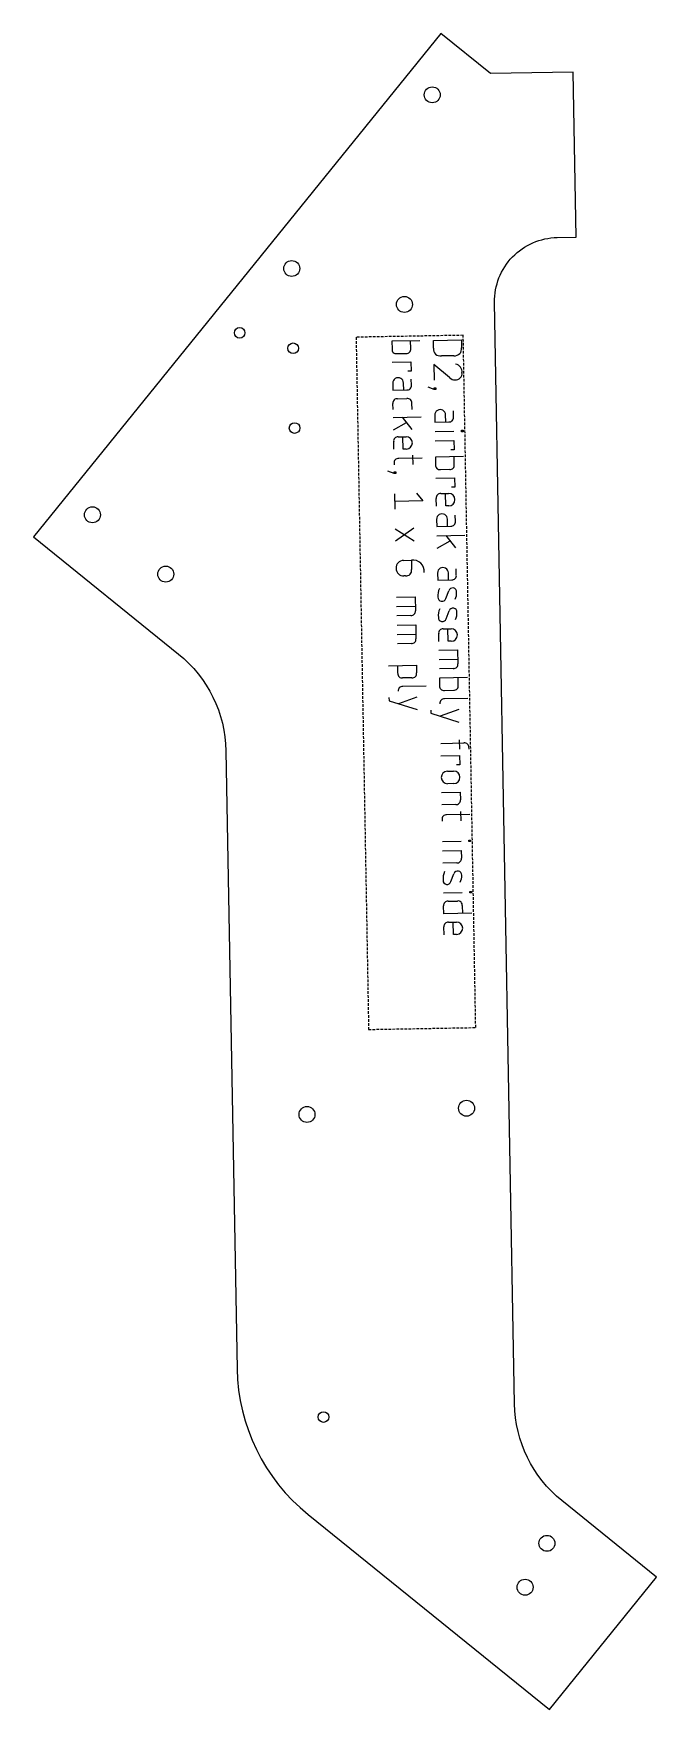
# Model space of a CAD drawing. Header units: millimetres. Extents: x -973 to -855, y -961 to -646.
import ezdxf

# ---------------------------------------------------------------- set-up
doc = ezdxf.new("R2010")
doc.units = ezdxf.units.MM
doc.linetypes.add('DASHED', pattern=[0.75, 0.5, -0.25])
doc.layers.get('0').update_dxf_attribs({"linetype": 'CONTINUOUS'})
doc.layers.add('1', color=7, linetype='DASHED')

msp = doc.modelspace()

# ---------------------------------------------------------------- linework, layer by layer
for p, q in [((-899.91, -703.4), (-905.18, -703.5)), ((-905.18, -703.5), (-905.15, -704.96)), ((-904.26, -705.82), (-902.5, -705.79)), ((-901.64, -704.89), (-901.67, -703.43)), ((-897.38, -703.35), (-892.11, -703.26)), ((-897.35, -704.82), (-897.38, -703.35)), ((-892.11, -703.26), (-892.09, -704.72)), ((-905.11, -707.44), (-901.6, -707.38)), ((-901.6, -707.38), (-901.56, -709.13)), ((-894.33, -710.32), (-897.3, -707.89)), ((-897.3, -707.89), (-897.24, -710.81)), ((-893.52, -706.21), (-895.86, -706.25)), ((-905.03, -711.39), (-905.01, -712.71)), ((-902.96, -712.67), (-902.99, -711.35)), ((-901.56, -709.13), (-902.15, -709.15)), ((-901.52, -711.77), (-901.54, -710.6)), ((-905.01, -712.71), (-902.38, -712.66)), ((-904.94, -716.36), (-904.97, -715.19)), ((-904.1, -714.3), (-902.35, -714.27)), ((-901.46, -715.13), (-901.44, -716.3)), ((-897.21, -712.57), (-898.39, -712.15)), ((-897.21, -712.57), (-897.22, -712.27)), ((-897.22, -712.27), (-896.92, -712.27)), ((-896.92, -712.56), (-897.21, -712.57)), ((-896.92, -712.27), (-896.92, -712.56)), ((-904.92, -717.83), (-899.65, -717.73)), ((-901.37, -720.1), (-903.16, -717.79)), ((-897.12, -717.39), (-897.1, -718.71)), ((-895.05, -718.67), (-895.08, -717.36)), ((-893.61, -717.77), (-893.63, -716.6)), ((-904.88, -720.16), (-902.41, -718.8)), ((-903.97, -721.47), (-902.51, -721.44)), ((-903.06, -723.79), (-903.1, -721.45)), ((-897.1, -718.71), (-894.47, -718.66)), ((-897.07, -720.46), (-893.56, -720.4)), ((-892.1, -720.23), (-891.81, -720.22)), ((-892.1, -720.52), (-892.1, -720.23)), ((-891.8, -720.51), (-892.1, -720.52)), ((-891.81, -720.22), (-891.8, -720.51)), ((-904.81, -723.82), (-904.84, -722.36)), ((-902.47, -723.78), (-903.06, -723.79)), ((-897.04, -722.22), (-893.53, -722.15)), ((-893.5, -723.91), (-894.08, -723.92)), ((-893.53, -722.15), (-893.5, -723.91)), ((-904.76, -726.45), (-904.76, -726.75)), ((-899.51, -725.48), (-903.9, -725.56)), ((-901.28, -724.93), (-901.25, -726.68)), ((-891.72, -725.19), (-896.98, -725.29)), ((-896.98, -725.29), (-896.96, -726.75)), ((-896.06, -727.61), (-894.31, -727.58)), ((-893.45, -726.69), (-893.47, -725.23)), ((-904.73, -728.35), (-905.91, -727.94)), ((-904.73, -728.35), (-904.73, -728.06)), ((-904.73, -728.06), (-904.44, -728.06)), ((-904.44, -728.35), (-904.73, -728.35)), ((-904.44, -728.06), (-904.44, -728.35)), ((-896.91, -729.24), (-893.4, -729.17)), ((-893.37, -730.93), (-893.95, -730.94)), ((-893.4, -729.17), (-893.37, -730.93)), ((-904.66, -732.16), (-904.61, -735.08)), ((-899.37, -733.52), (-904.63, -733.62)), ((-900.57, -732.08), (-899.37, -733.52)), ((-896.82, -734.5), (-896.84, -733.04)), ((-895.98, -732.15), (-894.52, -732.12)), ((-895.06, -734.47), (-895.1, -732.13)), ((-896.77, -736.99), (-896.75, -738.3)), ((-894.48, -734.46), (-895.06, -734.47)), ((-894.7, -738.27), (-894.72, -736.95)), ((-893.25, -737.36), (-893.27, -736.19)), ((-904.54, -738.74), (-900.99, -741.01)), ((-901.03, -738.67), (-904.5, -741.08)), ((-896.75, -738.3), (-894.12, -738.25)), ((-896.72, -740.06), (-891.45, -739.96)), ((-893.16, -742.33), (-894.96, -740.03)), ((-896.67, -742.4), (-894.21, -741.04)), ((-902.97, -744.7), (-901.51, -744.68)), ((-901.51, -744.68), (-901.48, -746.43)), ((-893.07, -747.45), (-893.09, -746.28)), ((-902.63, -747.62), (-902.92, -747.63)), ((-896.59, -747.08), (-896.57, -748.39)), ((-896.57, -748.39), (-893.93, -748.34)), ((-894.52, -748.36), (-894.54, -747.04)), ((-904.31, -751.6), (-900.8, -751.54)), ((-900.8, -751.54), (-900.75, -754.17)), ((-895.04, -751.88), (-894.48, -750.4)), ((-904.28, -753.36), (-900.77, -753.29)), ((-901.61, -755.07), (-904.25, -755.11)), ((-894.97, -755.68), (-894.41, -754.2)), ((-904.21, -756.87), (-900.7, -756.8)), ((-904.18, -758.62), (-900.67, -758.56)), ((-900.7, -756.8), (-900.66, -759.44)), ((-896.36, -759.94), (-896.38, -758.48)), ((-895.52, -757.59), (-894.06, -757.56)), ((-894.6, -759.91), (-894.64, -757.57)), ((-901.52, -760.33), (-904.15, -760.38)), ((-896.33, -761.55), (-892.82, -761.49)), ((-894.02, -759.9), (-894.6, -759.91)), ((-892.82, -761.49), (-892.77, -764.12)), ((-905.83, -764.5), (-900.57, -764.41)), ((-904.05, -765.93), (-904.08, -764.47)), ((-900.57, -764.41), (-900.54, -765.87)), ((-896.3, -763.31), (-892.79, -763.24)), ((-893.63, -765.01), (-896.26, -765.06)), ((-901.4, -766.76), (-903.16, -766.8)), ((-898.74, -768.32), (-903.13, -768.4)), ((-890.97, -766.72), (-896.23, -766.82)), ((-896.23, -766.82), (-896.21, -768.28)), ((-892.7, -768.22), (-892.72, -766.75)), ((-905.72, -770.5), (-905.71, -771.08)), ((-905.71, -771.08), (-900.42, -772.74)), ((-900.46, -770.4), (-903.95, -771.64)), ((-895.31, -769.14), (-893.56, -769.11)), ((-890.9, -770.67), (-895.28, -770.75)), ((-897.88, -772.84), (-897.87, -773.43)), ((-897.87, -773.43), (-892.57, -775.09)), ((-892.62, -772.75), (-896.1, -773.98)), ((-896.01, -779.1), (-891.62, -779.02)), ((-895.97, -781.44), (-892.46, -781.38)), ((-892.51, -778.45), (-892.48, -780.21)), ((-892.46, -781.38), (-892.43, -783.13)), ((-890.73, -779.88), (-890.73, -780.17)), ((-894.75, -784.34), (-893.58, -784.32)), ((-892.43, -783.13), (-893.01, -783.14)), ((-893.53, -786.66), (-894.7, -786.68)), ((-895.85, -788.31), (-892.34, -788.25)), ((-893.17, -790.6), (-895.8, -790.65)), ((-892.34, -788.25), (-892.31, -789.71)), ((-895.75, -793.43), (-895.75, -793.72)), ((-890.5, -792.46), (-894.89, -792.54)), ((-892.27, -791.9), (-892.24, -793.66)), ((-895.68, -797.52), (-892.17, -797.46)), ((-895.65, -799.28), (-892.14, -799.22)), ((-892.14, -799.22), (-892.11, -800.68)), ((-890.71, -797.29), (-890.42, -797.28)), ((-890.7, -797.58), (-890.71, -797.29)), ((-890.41, -797.58), (-890.7, -797.58)), ((-890.42, -797.28), (-890.41, -797.58)), ((-892.97, -801.57), (-895.6, -801.62)), ((-894.08, -805.1), (-893.52, -803.63)), ((-895.5, -807.18), (-892, -807.11)), ((-895.43, -811.12), (-895.46, -809.66)), ((-894.6, -808.77), (-892.84, -808.74)), ((-891.95, -809.6), (-891.92, -811.06)), ((-890.54, -806.94), (-890.24, -806.93)), ((-890.53, -807.23), (-890.54, -806.94)), ((-890.24, -807.23), (-890.53, -807.23)), ((-890.24, -806.93), (-890.24, -807.23)), ((-890.17, -811.03), (-895.43, -811.12)), ((-894.53, -812.72), (-893.06, -812.69)), ((-893.61, -815.04), (-893.65, -812.7)), ((-895.36, -815.07), (-895.39, -813.61)), ((-893.02, -815.03), (-893.61, -815.04))]:
    msp.add_line(p, q)
msp.add_lwpolyline([(-855.46, -935.86), (-873.24, -921.48, -0.221695), (-882.14, -903.25), (-885.88, -696.2, -0.414214), (-874.1, -683.99), (-870.54, -683.92), (-871.1, -652.91), (-886.65, -653.19), (-895.98, -645.64), (-972.51, -740.26), (-945.27, -762.3, -0.221695), (-936.36, -780.53), (-934.27, -896.74, 0.221695), (-920.91, -924.08), (-875.58, -960.74)], format="xyb", close=True)
for centre, radius in [((-897.59, -657.17), 1.5), ((-924, -689.82), 1.5), ((-902.82, -696.57), 1.5), ((-933.78, -701.92), 1), ((-923.73, -704.82), 1), ((-923.46, -719.82), 1), ((-961.45, -736.13), 1.5), ((-947.67, -747.28), 1.5), ((-921.13, -848.87), 1.5), ((-891.15, -847.7), 1.5), ((-918.03, -905.76), 1), ((-876.04, -929.5), 1.5), ((-880.15, -937.76), 1.5)]:
    msp.add_circle(centre, radius)
for centre, radius, start, end in [((-904.38, -705.05), 0.779, 173.2652, 278.8024), ((-902.41, -705.01), 0.779, -96.7348, 8.8024), ((-896.06, -704.97), 1.3, 173.2652, 278.8024), ((-893.37, -704.92), 1.3, -96.7348, 8.8024), ((-893.45, -709.25), 1.46, -5.918, 80.0404), ((-904.01, -711.37), 1.02, 1.0338, 181.0338), ((-902.29, -711.89), 0.779, -96.7348, 8.8024), ((-893.42, -709.57), 1.18, 219.5505, 276.1199), ((-893.16, -709.58), 1.17, -96.7348, 8.8024), ((-904.2, -715.07), 0.779, 83.2652, 188.8024), ((-902.23, -715.04), 0.779, -6.7348, 98.8024), ((-896.1, -717.37), 1.02, 1.0338, 181.0338), ((-894.38, -717.89), 0.779, -96.7348, 8.8024), ((-904.07, -722.24), 0.779, 83.2652, 188.8024), ((-902.49, -722.61), 1.17, -88.9662, 91.0338), ((-903.99, -726.33), 0.779, 83.2652, 188.8024), ((-896.18, -726.84), 0.779, 173.2652, 278.8024), ((-894.22, -726.81), 0.779, -96.7348, 8.8024), ((-896.07, -732.92), 0.779, 83.2652, 188.8024), ((-894.5, -733.29), 1.17, -88.9662, 91.0338), ((-895.75, -736.97), 1.02, 1.0338, 181.0338), ((-894.02, -737.48), 0.779, -96.7348, 8.8024), ((-902.94, -746.17), 1.46, 91.0338, 271.0338), ((-902.5, -746.59), 1.04, -96.7348, 8.8024), ((-901.19, -746.73), 2.08, -6.7348, 98.8024), ((-895.57, -747.06), 1.02, 1.0338, 181.0338), ((-893.76, -750.63), 0.752, -3.0936, 162.5413), ((-893.84, -747.57), 0.779, -96.7348, 8.8024), ((-893.42, -751.29), 3.11, 155.4805, 185.9773), ((-895.76, -751.64), 0.753, 177.4159, 342.0318), ((-895.73, -750.8), 2.72, -25.8561, 2.866), ((-901.52, -754.29), 0.779, -96.7348, 8.8024), ((-893.35, -755.09), 3.11, 155.4805, 185.9773), ((-895.69, -755.44), 0.753, 177.4159, 342.0318), ((-893.7, -754.43), 0.752, -3.0936, 162.5413), ((-895.66, -754.61), 2.72, -25.8561, 2.866), ((-895.61, -758.36), 0.779, 83.2652, 188.8024), ((-894.04, -758.73), 1.17, -88.9662, 91.0338), ((-901.43, -759.56), 0.779, -96.7348, 8.8024), ((-893.54, -764.24), 0.779, -96.7348, 8.8024), ((-903.28, -766.03), 0.779, 173.2652, 278.8024), ((-903.22, -769.18), 0.779, 83.2652, 188.8024), ((-901.31, -765.99), 0.779, -96.7348, 8.8024), ((-895.43, -768.37), 0.779, 173.2652, 278.8024), ((-893.47, -768.33), 0.779, -96.7348, 8.8024), ((-895.38, -771.52), 0.779, 83.2652, 188.8024), ((-891.51, -779.79), 0.779, -6.7348, 98.8024), ((-894.73, -785.51), 1.17, 91.0338, 271.0338), ((-893.56, -785.49), 1.17, -88.9662, 91.0338), ((-893.08, -789.83), 0.779, -96.7348, 8.8024), ((-894.98, -793.31), 0.779, 83.2652, 188.8024), ((-892.46, -804.51), 3.11, 155.4805, 185.9773), ((-892.8, -803.85), 0.752, -3.0936, 162.5413), ((-892.88, -800.8), 0.779, -96.7348, 8.8024), ((-894.8, -804.87), 0.753, 177.4159, 342.0318), ((-894.77, -804.03), 2.72, -25.8561, 2.866), ((-894.69, -809.54), 0.779, 83.2652, 188.8024), ((-892.72, -809.51), 0.779, -6.7348, 98.8024), ((-894.62, -813.49), 0.779, 83.2652, 188.8024), ((-893.04, -813.86), 1.17, -88.9662, 91.0338)]:
    msp.add_arc(centre, radius, start, end)
at = {"layer": '1'}
for p, q in [((-891.77, -702.38), (-911.9, -702.74)), ((-889.42, -832.53), (-891.77, -702.38)), ((-911.9, -702.74), (-909.55, -832.89)), ((-909.55, -832.89), (-889.42, -832.53))]:
    msp.add_line(p, q, dxfattribs=at)

doc.saveas('drawing.dxf')
